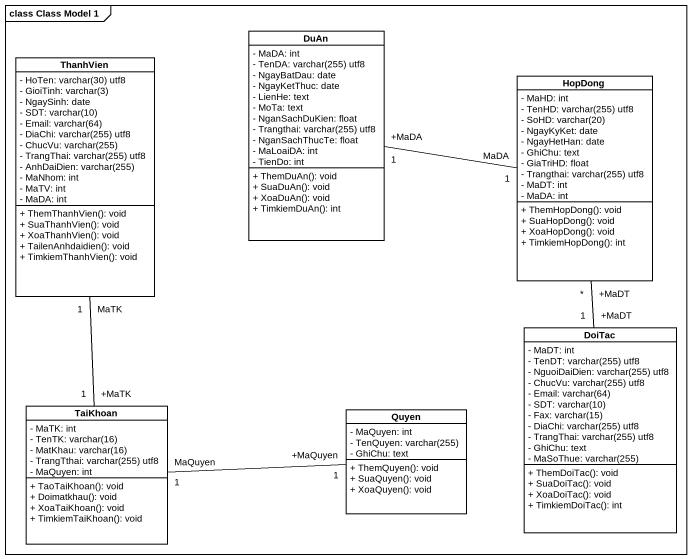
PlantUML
@startuml
mainframe class Class Model 1
hide circle
hide empty members
skinparam classAttributeIconSize 0
class ThanhVien {
  {field} - HoTen: varchar(30) utf8
  {field} - GioiTinh: varchar(3)
  - NgaySinh: date
  {field} - SDT: varchar(10)
  {field} - Email: varchar(64)
  {field} - DiaChi: varchar(255) utf8
  {field} - ChucVu: varchar(255)
  {field} - TrangThai: varchar(255) utf8
  {field} - AnhDaiDien: varchar(255)
  - MaNhom: int
  - MaTV: int
  - MaDA: int
  + ThemThanhVien(): void
  + SuaThanhVien(): void
  + XoaThanhVien(): void
  + TailenAnhdaidien(): void
  + TimkiemThanhVien(): void
}
class DuAn {
  - MaDA: int
  {field} - TenDA: varchar(255) utf8
  - NgayBatDau: date
  - NgayKetThuc: date
  - LienHe: text
  - MoTa: text
  - NganSachDuKien: float
  {field} - Trangthai: varchar(255) utf8
  - NganSachThucTe: float
  - MaLoaiDA: int
  - TienDo: int
  + ThemDuAn(): void
  + SuaDuAn(): void
  + XoaDuAn(): void
  + TimkiemDuAn(): int
}
class HopDong {
  - MaHD: int
  {field} - TenHD: varchar(255) utf8
  {field} - SoHD: varchar(20)
  - NgayKyKet: date
  - NgayHetHan: date
  - GhiChu: text
  - GiaTriHD: float
  {field} - Trangthai: varchar(255) utf8
  - MaDT: int
  - MaDA: int
  + ThemHopDong(): void
  + SuaHopDong(): void
  + XoaHopDong(): void
  + TimkiemHopDong(): int
}
class DoiTac {
  - MaDT: int
  {field} - TenDT: varchar(255) utf8
  {field} - NguoiDaiDien: varchar(255) utf8
  {field} - ChucVu: varchar(255) utf8
  {field} - Email: varchar(64)
  {field} - SDT: varchar(10)
  {field} - Fax: varchar(15)
  {field} - DiaChi: varchar(255) utf8
  {field} - TrangThai: varchar(255) utf8
  - GhiChu: text
  {field} - MaSoThue: varchar(255)
  + ThemDoiTac(): void
  + SuaDoiTac(): void
  + XoaDoiTac(): void
  + TimkiemDoiTac(): int
}
class TaiKhoan {
  - MaTK: int
  {field} - TenTK: varchar(16)
  {field} - MatKhau: varchar(16)
  {field} - TrangTthai: varchar(255) utf8
  - MaQuyen: int
  + TaoTaiKhoan(): void
  + Doimatkhau(): void
  + XoaTaiKhoan(): void
  + TimkiemTaiKhoan(): void
}
class Quyen {
  - MaQuyen: int
  {field} - TenQuyen: varchar(255)
  - GhiChu: text
  + ThemQuyen(): void
  + SuaQuyen(): void
  + XoaQuyen(): void
}
DuAn "+MaDA\n1" -right- "MaDA\n1" HopDong
DoiTac "+MaDT\n1" -up- "+MaDT\n*" HopDong
TaiKhoan "+MaTK\n1" -up- "MaTK\n1" ThanhVien
Quyen "+MaQuyen\n1" -left- "MaQuyen\n1" TaiKhoan
@enduml
